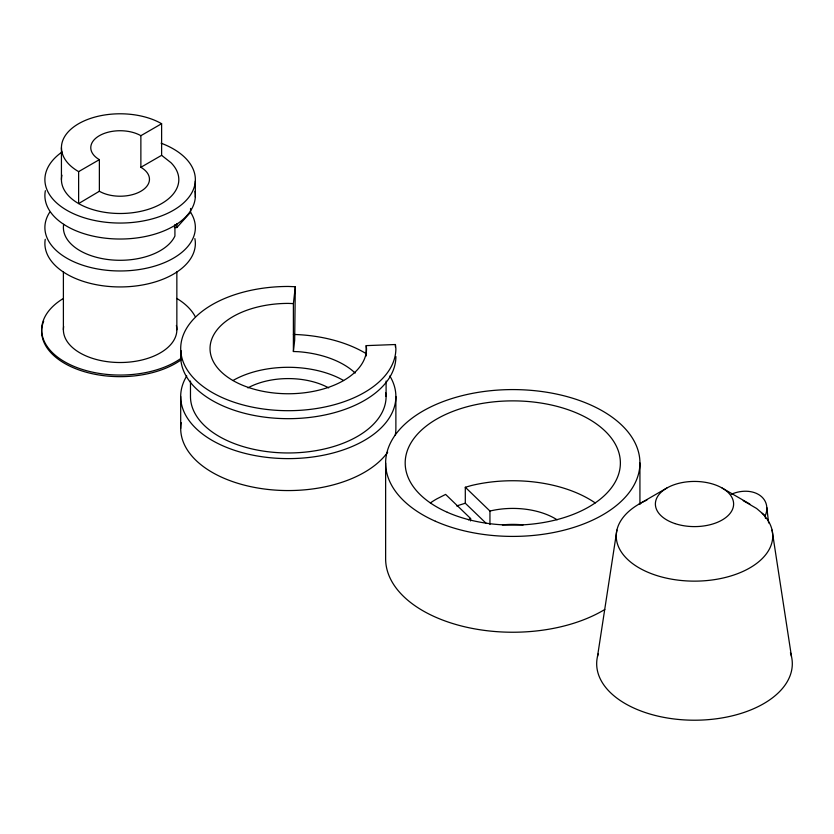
<?xml version="1.0" encoding="UTF-8"?>
<svg xmlns="http://www.w3.org/2000/svg" width="834" height="834" viewBox="0 0 834 834"><rect width="100%" height="100%" fill="white"/><g stroke="black" fill="none" stroke-linecap="round" stroke-linejoin="round"><path stroke-width="1.25" d="M190.475 381.034L190.475 396.494A97.807 56.472 0 0 0 288.283 452.966A97.807 56.472 0 0 0 386.09 396.494L386.1 381.034M355.18 373.059A78.25 45.172 0 0 0 298.499 351.708L293.391 351.51L293.391 303.597L295.309 286.729L288.283 286.458A107.586 62.112 0 0 0 180.697 348.581A107.586 62.112 0 0 0 288.283 410.693A107.586 62.112 0 0 0 395.879 348.581L395.41 344.525L366.199 345.63L366.199 355.993M293.391 351.51L294.663 340.272L295.309 286.729M597.519 656.368L616.91 530.07M174.358 227.536L176.85 227.536L190.569 212.295L190.569 208.458M161.619 123.713L140.873 135.692L140.873 167.3A29.346 16.941 0 0 1 140.873 191.257A29.346 16.941 0 0 1 99.371 191.257L78.625 203.579L78.625 171.627A58.682 33.881 0 0 1 78.625 123.713A58.682 33.881 0 0 1 161.619 123.713L161.619 155.322L170.949 162.672A58.682 33.881 0 0 1 131.574 212.847A58.682 33.881 0 0 1 61.935 175.192M78.625 171.627L99.371 159.648A29.346 16.941 0 0 1 99.371 135.692A29.346 16.941 0 0 1 140.873 135.692M140.873 167.3L161.619 155.322M639.157 504.017L666.825 488.046M456.646 505.936L465.299 503.236L486.295 523.481M465.299 503.236L465.299 487.264L471.606 485.471A107.586 62.112 0 0 1 595.205 502.933M293.391 303.597L288.283 303.399A78.25 45.172 0 0 0 210.032 348.581A78.25 45.172 0 0 0 288.283 393.752A78.25 45.172 0 0 0 366.533 348.581L366.199 345.63M743.219 500.681L756.574 508.459L765.185 515.819L765.487 518.394M722.15 488.046L749.818 504.017M465.299 487.264L489.944 511.034A59.662 34.444 0 0 1 557.122 519.811M470.595 520.958L470.595 518.498L445.617 494.416L436.703 498.93A107.586 62.112 0 0 0 430.354 502.933M772.065 530.07L791.466 656.368M766.811 507.552L768.625 522.949M385.673 392.814L386.09 396.494M395.41 344.525L395.42 347.069M639.928 462.995L639.928 504.434M489.944 511.034L489.944 524.544M395.879 396.494L395.879 428.436A107.586 62.112 0 0 1 395.201 435.4M385.631 462.995L385.631 558.832A127.154 73.413 0 0 0 465.518 626.98A127.154 73.413 0 0 0 604.796 609.487M195.312 181.103L195.312 197.074M180.697 396.494L180.697 428.436M176.85 223.7L176.85 227.536M176.85 271.832L176.85 329.753M174.921 224.513L174.921 236.012A56.733 32.755 0 0 1 109.963 259.76A56.733 32.755 0 0 1 63.665 224.325M99.371 159.648L99.371 191.257M63.394 271.832L63.394 329.753M61.435 147.67L61.435 179.612M762.255 513.369A78.25 45.172 0 0 1 736.537 574.063A78.25 45.172 0 0 1 630.389 561.876A78.25 45.172 0 0 1 646.861 500.119M790.423 652.72A97.807 56.472 0 0 1 695.556 720.211A97.807 56.472 0 0 1 598.166 653.939M731.324 494.239A27.512 20.339 -20.9 0 1 759.159 494.864A27.512 20.339 -20.9 0 1 765.185 515.819M468.437 519.811A59.662 34.444 0 0 1 470.595 518.498M502.422 524.909A59.662 34.444 0 0 1 523.137 524.909M190.569 212.295A75.227 43.431 0 0 1 120.127 270.967A75.227 43.431 0 0 1 49.675 212.295M194.875 238.618A75.227 43.431 0 0 1 120.721 286.938A75.227 43.431 0 0 1 45.244 239.316M176.37 325.479A56.733 32.755 0 0 1 121.055 362.509A56.733 32.755 0 0 1 63.665 326.542M195 191.393A75.227 43.431 0 0 1 119.523 239.024A75.227 43.431 0 0 1 45.37 190.705M161.129 143.198A75.227 43.431 0 0 1 181.614 204.632A75.227 43.431 0 0 1 74.518 214.161A75.227 43.431 0 0 1 62.039 152.017M181.312 359.715A78.469 45.307 0 0 1 90.541 373.319A78.469 45.307 0 0 1 42.023 326.98M42.242 325.802A78.469 45.307 0 0 1 43.681 321.132M181.312 358.12A78.469 45.307 0 0 1 68.753 363.999A78.469 45.307 0 0 1 62.769 298.833M176.808 298.436A78.469 45.307 0 0 1 195.177 316.545M395.889 356.556A107.586 62.112 0 0 1 283.268 418.605A107.586 62.112 0 0 1 181.176 350.76M232.957 380.523A78.25 45.172 0 0 1 343.608 380.523M387.685 452.216A107.586 62.112 0 0 1 262.387 488.734A107.586 62.112 0 0 1 181.166 422.64M389.832 375.978A107.586 62.112 0 0 1 288.283 458.617A107.586 62.112 0 0 1 186.733 375.978M293.401 334.444A107.586 62.112 0 0 1 366.543 353.866M247.886 387.893A58.682 33.881 0 0 1 328.679 387.893M674.925 523.575A39.125 22.591 0 0 0 733.618 504.017A39.125 22.591 0 0 0 674.925 484.46A39.125 22.591 0 0 0 674.925 523.575M447.285 512.274A107.586 62.112 0 0 0 619.454 471.106A107.586 62.112 0 0 0 471.606 405.605A107.586 62.112 0 0 0 447.285 512.274M435.379 521.24A127.154 73.413 0 0 0 638.844 472.576A127.154 73.413 0 0 0 464.121 395.17A127.154 73.413 0 0 0 435.379 521.24"/></g></svg>
